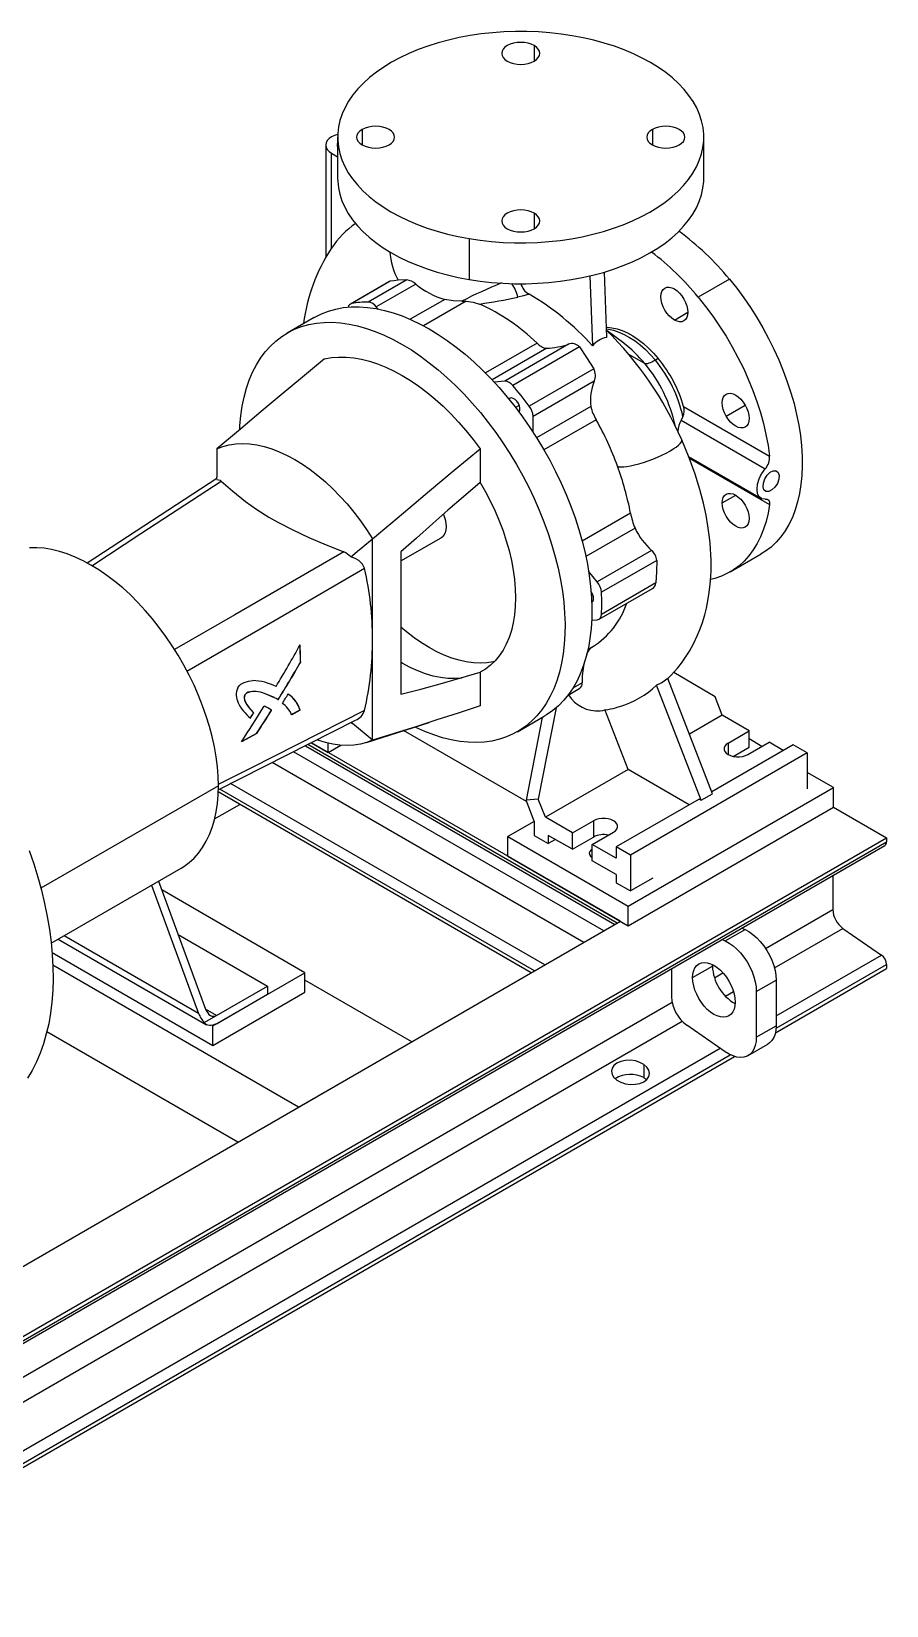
# Paper-space layout 'Isometric View' of a CAD drawing. Header units: millimetres. Extents: x -694 to 278, y -543 to 299.
# Drawn here: x -149 to 278, y -488 to 299 of the extents above; entities that cross this region are included whole.
import ezdxf

# ---------------------------------------------------------------- set-up
doc = ezdxf.new("R2010")
doc.units = ezdxf.units.MM

psp = doc.layouts.new('Isometric View')

# ---------------------------------------------------------------- linework, layer by layer
at = {"color": 7, "linetype": 'Continuous', "lineweight": 25}
for p, q in [((102.31, 291.72), (102.31, 283.97)), ((4.09, 245.99), (4.09, 225.58)), ((16.37, 249.87), (16.37, 242.11)), ((161.37, 249.87), (161.37, 242.11)), ((187.09, 225.58), (187.09, 245.99)), ((-1.88, 242.05), (-1.88, 185.85)), ((1.05, 237.97), (4.09, 236.21)), ((1.05, 190.52), (1.05, 237.97)), ((102.31, 208.01), (102.31, 200.26)), ((1.28, 190.84), (0.93, 190.31)), ((69.83, 195.3), (69.83, 174.89)), ((29.72, 173.74), (10.47, 162.63)), ((30.36, 173.97), (11.13, 162.87)), ((38.6, 174.69), (19.4, 163.61)), ((30.36, 173.97), (29.74, 173.7)), ((38.6, 174.69), (34.35, 174.48)), ((130.1, 176.66), (131.42, 141.81)), ((137.26, 178.55), (138.5, 145.89)), ((199.86, 175.07), (184.31, 166.09)), ((43.15, 172.54), (23.42, 161.15)), ((24.19, 160.19), (23.42, 161.15)), ((57.6, 164.94), (40.38, 155)), ((68.28, 164.08), (46.97, 151.77)), ((172.39, 154.62), (179.11, 158.5)), ((-7.65, 155.87), (-21.09, 148.11)), ((103.74, 143.11), (77.91, 128.2)), ((119.45, 142.5), (87.58, 124.11)), ((147.09, 143), (138.8, 149.18)), ((108.56, 140.49), (81.27, 124.73)), ((124.94, 141.17), (91.6, 121.92)), ((157.59, 132.89), (149.65, 137.37)), ((164.31, 135.36), (162.89, 134.54)), ((132.13, 130.27), (99.87, 111.64)), ((87.58, 124.11), (82.3, 123.63)), ((132.28, 124.06), (101.77, 106.45)), ((94.87, 111.99), (93.02, 110.92)), ((130.62, 111.43), (103.53, 95.8)), ((177.01, 111.47), (219.96, 86.68)), ((198.26, 106.61), (207.76, 112.09)), ((101.77, 98.55), (101.77, 106.45)), ((133.33, 104.8), (107.2, 89.72)), ((176.65, 106.39), (175.7, 104.63)), ((175.7, 104.63), (217.79, 80.33)), ((-56.22, 90.26), (-56.22, 76.16)), ((75.3, 90.31), (75.3, 73.5)), ((179.49, 86.38), (215.57, 65.55)), ((179.78, 85.65), (219.96, 62.45)), ((224.29, 78.44), (222.8, 79.3)), ((-56.25, 75.44), (-121.05, 33.18)), ((-56.22, 75.04), (-56.22, 76.16)), ((196.29, 63.23), (203.01, 67.11)), ((150.49, 58.1), (126.29, 44.13)), ((152.72, 50.6), (128.14, 36.41)), ((21.56, -4.96), (21.56, 45.36)), ((35.7, 34.25), (55.84, 45.88)), ((161.01, 39.44), (133.85, 23.76)), ((10.72, 36.39), (11.52, 37.06)), ((35.7, 38.73), (35.7, -32.32)), ((163.57, 34.53), (135.97, 18.59)), ((200.24, 28.78), (215.8, 37.76)), ((133.85, 23.76), (129.5, 29.19)), ((134.73, 5.11), (161.47, 20.55)), ((163.15, 23.26), (135.97, 7.57)), ((131.05, 4.59), (133.85, 4.84)), ((21.56, -55.28), (21.56, -4.96)), ((129.23, -9.9), (131.52, -8.58)), ((-14.35, -16.33), (-14.42, -16.29)), ((75.3, -21.37), (75.3, -38.18)), ((192.74, -33.7), (172.08, -21.43)), ((119.22, -32.76), (125.13, -29.35)), ((126.25, -26.68), (121.57, -29.38)), ((185.77, -85.33), (163.44, -27.76)), ((191.43, -82.06), (169.09, -24.49)), ((-42.25, -32.73), (-42.33, -32.69)), ((-27.42, -34.07), (-27.49, -34.03)), ((113.24, -39.13), (104.35, -84.73)), ((196.28, -42.81), (192.74, -33.7)), ((-55.56, -80.14), (13.07, -45.35)), ((-37.86, -41.67), (-37.93, -41.63)), ((-28.94, -40.41), (-29.01, -40.37)), ((-14.73, -40.27), (-18.93, -42.53)), ((-14.66, -40.31), (-18.86, -42.57)), ((-14.66, -40.31), (-14.73, -40.27)), ((10.89, -46.46), (11.52, -46.98)), ((18.49, -56.46), (49.92, -46.42)), ((93.9, -51.08), (107.34, -43.32)), ((106.29, -43.93), (98.23, -85.27)), ((149.25, -69.96), (137.64, -40.04)), ((196.28, -42.81), (179.88, -52.28)), ((209.79, -50.62), (196.28, -42.81)), ((-36.35, -51.98), (-43.9, -56.05)), ((-36.42, -51.94), (-43.82, -55.93)), ((-36.35, -51.98), (-36.42, -51.94)), ((98.5, -85.97), (37.08, -50.52)), ((199.18, -56.74), (209.79, -50.62)), ((209.79, -58.78), (209.79, -50.62)), ((216.16, -58.37), (209.79, -54.7)), ((137.13, -150.53), (-17.89, -61.04)), ((-11.97, -58.04), (142.69, -147.32)), ((143.79, -146.69), (-10.8, -57.45)), ((145.45, -145.73), (-9.03, -56.56)), ((-9.03, -56.56), (-0.57, -61.44)), ((-0.57, -61.44), (-0.57, -56.79)), ((-0.57, -61.44), (5.75, -57.79)), ((238.78, -61.64), (150.39, -112.66)), ((231.71, -57.55), (191.03, -81.04)), ((199.18, -56.74), (199.18, -62.45)), ((201.78, -63.4), (209.79, -58.78)), ((209.08, -62.45), (219.69, -56.33)), ((226.76, -60.41), (219.69, -56.33)), ((238.78, -61.64), (231.71, -57.55)), ((238.78, -61.64), (238.78, -79.6)), ((127.08, -156.34), (-28.59, -66.47)), ((149.25, -69.96), (107.89, -93.84)), ((179.74, -87.56), (149.25, -69.96)), ((-55.52, -78.03), (-144.2, -129.23)), ((107.58, -167.59), (-49.36, -77)), ((251.86, -78.98), (238.78, -71.43)), ((100.89, -171.45), (-55.57, -81.13)), ((102.55, -170.5), (-54.71, -79.71)), ((104.35, -84.73), (98.23, -85.27)), ((102.31, -95.8), (98.23, -85.27)), ((107.89, -93.84), (104.35, -84.73)), ((184.69, -84.7), (143.32, -108.58)), ((149.33, -138.18), (251.86, -78.98)), ((184.69, -84.7), (185.77, -85.33)), ((185.77, -85.33), (191.43, -82.06)), ((251.86, -88.78), (251.86, -78.98)), ((-57.39, -94.66), (-44.76, -87.37)), ((121.4, -101.64), (107.89, -93.84)), ((149.33, -147.98), (251.86, -88.78)), ((251.86, -88.78), (278.38, -104.09)), ((102.31, -95.93), (89.23, -103.48)), ((102.31, -95.8), (102.31, -102.87)), ((121.4, -101.64), (132.01, -95.52)), ((121.4, -109.81), (121.4, -101.64)), ((131.3, -107.36), (141.91, -101.23)), ((132.01, -95.52), (132.01, -103.68)), ((-185.83, -372.09), (278.38, -104.09)), ((-185.83, -374.12), (278.38, -106.12)), ((-185.83, -375.47), (277.55, -107.95)), ((89.23, -113.28), (89.23, -103.48)), ((89.23, -103.48), (149.33, -138.18)), ((102.31, -102.87), (109.38, -106.95)), ((109.38, -102.87), (109.38, -106.95)), ((121.4, -109.81), (109.38, -102.87)), ((112.92, -104.91), (109.38, -106.95)), ((121.4, -109.81), (132.01, -103.68)), ((131.3, -115.52), (131.3, -107.36)), ((143.32, -114.3), (131.3, -107.36)), ((143.32, -108.58), (143.32, -114.3)), ((150.39, -112.66), (143.32, -108.58)), ((278.38, -104.09), (278.38, -106.12)), ((89.23, -113.28), (149.33, -147.98)), ((143.32, -122.46), (131.3, -115.52)), ((150.39, -112.66), (150.39, -130.63)), ((-139.05, -156.69), (-74.16, -119.23)), ((-85.44, -125.75), (-61.88, -189.73)), ((143.32, -122.46), (143.32, -126.54)), ((161.59, -124.16), (150.39, -130.63)), ((251.51, -122.98), (251.51, -139.91)), ((-88.98, -127.79), (-65.42, -191.77)), ((-12.24, -171.45), (-83.83, -130.13)), ((143.32, -126.54), (150.39, -130.63)), ((149.33, -147.98), (149.33, -138.18)), ((217.92, -159.3), (251.51, -139.91)), ((-174.52, -330.46), (145.45, -145.73)), ((206.13, -149.18), (207.68, -149.9)), ((222.39, -169.1), (256.61, -149.35)), ((256.61, -149.35), (275.84, -162.67)), ((-135.55, -154.67), (-61.44, -197.45)), ((-65.42, -191.77), (-132.62, -152.98)), ((-75.62, -152.41), (-30.98, -178.18)), ((196.23, -154.9), (197.78, -155.61)), ((197.78, -155.61), (207.68, -149.9)), ((-138.6, -161.37), (-58.2, -207.79)), ((223.23, -193.04), (275.84, -162.67)), ((-15.42, -238.6), (-138.22, -167.72)), ((-58.2, -197.99), (-12.24, -171.45)), ((-12.24, -181.25), (-12.24, -171.45)), ((170.9, -169.52), (170.9, -183.49)), ((181.51, -173.9), (191.41, -168.19)), ((191.41, -168.19), (191.43, -167.41)), ((192.43, -174.02), (196.66, -171.58)), ((222.86, -201.47), (278.38, -169.41)), ((223.18, -199.26), (278.38, -167.39)), ((278.38, -167.39), (278.38, -169.41)), ((-56.44, -192.88), (-30.98, -178.18)), ((-30.98, -178.18), (-30.98, -182.26)), ((41.15, -205.95), (-12.24, -175.13)), ((213.33, -180.84), (223.23, -175.12)), ((213.33, -180.84), (213.33, -203.7)), ((223.23, -175.12), (223.23, -197.99)), ((-277.76, -445.47), (171.21, -186.27)), ((-58.2, -207.79), (-12.24, -181.25)), ((-56.44, -196.96), (-30.98, -182.26)), ((197.91, -183.23), (201.9, -180.93)), ((-273.29, -455.27), (176.29, -195.72)), ((-62.56, -196.41), (-56.44, -192.88)), ((-56.44, -192.88), (-61.88, -189.73)), ((-45.83, -256.16), (-141.24, -201.09)), ((-58.52, -197.8), (-58.2, -197.99)), ((-58.2, -207.79), (-58.2, -197.99)), ((197.78, -210.98), (178.54, -197.65)), ((213.33, -203.7), (223.23, -197.99)), ((-272.45, -479.21), (195.23, -209.21)), ((-15.42, -238.6), (41.15, -205.95)), ((209.19, -212.86), (219.09, -207.14)), ((-272.81, -487.64), (202.38, -213.29)), ((-272.49, -485.43), (200.31, -212.46)), ((157.11, -217.38), (157.12, -223.91))]:
    psp.add_line(p, q, dxfattribs=at)
at = {"color": 7, "linetype": 'Continuous', "lineweight": 25, "flags": 128}
for points in [[(121.35, 296.68), (115.79, 297.51), (110.15, 298.14), (104.45, 298.56), (98.71, 298.78), (92.96, 298.79), (87.22, 298.59), (81.52, 298.18), (75.87, 297.57), (70.3, 296.75), (64.83, 295.74), (59.48, 294.52), (54.27, 293.12), (49.22, 291.53), (44.36, 289.76), (39.7, 287.81), (35.26, 285.7), (31.06, 283.44), (27.12, 281.03), (23.44, 278.48), (20.05, 275.8), (16.96, 273), (14.18, 270.1), (11.71, 267.1), (9.58, 264.01), (7.79, 260.86), (6.35, 257.65), (5.26, 254.39), (4.52, 251.1), (4.15, 247.79), (4.13, 244.47), (4.48, 241.16), (5.18, 237.87), (6.24, 234.6), (7.66, 231.39), (9.42, 228.23), (11.52, 225.14), (13.96, 222.13), (16.71, 219.22), (19.78, 216.42), (23.14, 213.73), (26.8, 211.16), (30.72, 208.74), (34.9, 206.46), (39.32, 204.34), (43.96, 202.38), (48.81, 200.6), (53.84, 198.99), (59.03, 197.57), (64.37, 196.34), (69.83, 195.3)], [(69.83, 195.3), (75.4, 194.47), (81.04, 193.84), (86.74, 193.42), (92.48, 193.2), (98.22, 193.19), (103.96, 193.39), (109.67, 193.8), (115.32, 194.41), (120.89, 195.23), (126.36, 196.24), (131.71, 197.46), (136.92, 198.86), (141.96, 200.45), (146.82, 202.22), (151.48, 204.17), (155.92, 206.28), (160.12, 208.54), (164.07, 210.95), (167.74, 213.5), (171.13, 216.18), (174.23, 218.98), (177.01, 221.88), (179.47, 224.88), (181.6, 227.97), (183.39, 231.12), (184.84, 234.33), (185.93, 237.59), (186.66, 240.88), (187.04, 244.19), (187.05, 247.51), (186.71, 250.82), (186, 254.11), (184.94, 257.38), (183.53, 260.59), (181.77, 263.75), (179.66, 266.84), (177.23, 269.85), (174.47, 272.76), (171.41, 275.56), (168.04, 278.25), (164.39, 280.82), (160.46, 283.24), (156.28, 285.52), (151.87, 287.64), (147.22, 289.6), (142.38, 291.38), (137.35, 292.99), (132.15, 294.41), (126.82, 295.64), (121.35, 296.68)], [(102.31, 291.72), (100.87, 292.4), (99.23, 292.91), (97.45, 293.22), (95.59, 293.33), (93.74, 293.22), (91.96, 292.91), (90.31, 292.4), (88.87, 291.72), (87.69, 290.89), (86.82, 289.94), (86.27, 288.91), (86.09, 287.84), (86.27, 286.77), (86.82, 285.74), (87.69, 284.8), (88.87, 283.97)], [(88.87, 283.97), (90.31, 283.28), (91.96, 282.78), (93.74, 282.46), (95.59, 282.36), (97.45, 282.46), (99.23, 282.78), (100.87, 283.28), (102.31, 283.97), (103.49, 284.8), (104.37, 285.74), (104.91, 286.77), (105.09, 287.84), (104.91, 288.91), (104.37, 289.94), (103.49, 290.89), (102.31, 291.72)], [(4.12, 247.34), (2.57, 246.85), (1.05, 246.13), (-0.19, 245.26), (-1.12, 244.26), (-1.68, 243.17), (-1.88, 242.05), (-1.68, 240.92), (-1.12, 239.84), (-0.19, 238.84), (1.05, 237.97)], [(16.37, 249.87), (15.19, 249.04), (14.32, 248.09), (13.77, 247.06), (13.59, 245.99), (13.77, 244.92), (14.32, 243.89), (15.19, 242.94), (16.37, 242.11), (17.81, 241.43), (19.46, 240.92), (21.24, 240.61), (23.09, 240.51), (24.95, 240.61), (26.73, 240.92), (28.37, 241.43), (29.81, 242.11)], [(29.81, 242.11), (30.99, 242.94), (31.87, 243.89), (32.41, 244.92), (32.59, 245.99), (32.41, 247.06), (31.87, 248.09), (30.99, 249.04), (29.81, 249.87), (28.37, 250.55), (26.73, 251.06), (24.95, 251.37), (23.09, 251.47), (21.24, 251.37), (19.46, 251.06), (17.81, 250.55), (16.37, 249.87)], [(161.37, 249.87), (160.19, 249.04), (159.32, 248.09), (158.77, 247.06), (158.59, 245.99), (158.77, 244.92), (159.32, 243.89), (160.19, 242.94), (161.37, 242.11), (162.81, 241.43), (164.46, 240.92), (166.24, 240.61), (168.09, 240.51), (169.95, 240.61), (171.73, 240.92), (173.37, 241.43), (174.81, 242.11)], [(174.81, 242.11), (175.99, 242.94), (176.87, 243.89), (177.41, 244.92), (177.59, 245.99), (177.41, 247.06), (176.87, 248.09), (175.99, 249.04), (174.81, 249.87), (173.37, 250.55), (171.73, 251.06), (169.95, 251.37), (168.09, 251.47), (166.24, 251.37), (164.46, 251.06), (162.81, 250.55), (161.37, 249.87)], [(4.09, 225.58), (4.13, 224.06), (4.48, 220.75), (5.18, 217.45), (6.24, 214.19), (7.66, 210.97), (9.42, 207.82), (11.52, 204.73), (13.96, 201.72), (16.71, 198.81), (19.78, 196), (23.14, 193.31), (26.8, 190.75), (30.72, 188.33), (34.9, 186.05), (39.32, 183.93), (43.96, 181.97), (48.81, 180.18), (53.84, 178.58), (59.03, 177.15), (64.37, 175.93), (69.83, 174.89)], [(69.83, 174.89), (75.4, 174.06), (81.04, 173.43), (86.74, 173), (92.48, 172.79), (98.22, 172.78), (103.96, 172.98), (109.67, 173.38), (115.32, 174), (120.89, 174.81), (126.36, 175.83), (131.71, 177.04), (136.92, 178.45), (141.96, 180.04), (146.82, 181.81), (151.48, 183.75), (155.92, 185.86), (160.12, 188.13), (164.07, 190.54), (167.74, 193.09), (171.13, 195.77), (174.23, 198.57), (177.01, 201.47), (179.47, 204.47), (181.6, 207.55), (183.39, 210.7), (184.84, 213.92), (185.93, 217.17), (186.66, 220.47), (187.04, 223.78), (187.09, 225.58)], [(102.31, 208.01), (100.87, 208.7), (99.23, 209.2), (97.45, 209.52), (95.59, 209.62), (93.74, 209.52), (91.96, 209.2), (90.31, 208.7), (88.87, 208.01), (87.69, 207.18), (86.82, 206.24), (86.27, 205.21), (86.09, 204.14), (86.27, 203.07), (86.82, 202.04), (87.69, 201.09), (88.87, 200.26)], [(88.87, 200.26), (90.31, 199.58), (91.96, 199.07), (93.74, 198.76), (95.59, 198.65), (97.45, 198.76), (99.23, 199.07), (100.87, 199.58), (102.31, 200.26), (103.49, 201.09), (104.37, 202.04), (104.91, 203.07), (105.09, 204.14), (104.91, 205.21), (104.37, 206.24), (103.49, 207.18), (102.31, 208.01)], [(34.35, 174.48), (32.1, 174.24), (30.36, 173.97)], [(199.86, 175.07), (203.51, 170.49), (207.02, 165.75), (210.39, 160.85), (213.59, 155.81), (216.62, 150.65), (219.47, 145.4), (222.12, 140.06), (224.57, 134.67), (226.81, 129.24), (228.82, 123.78), (230.61, 118.32), (232.16, 112.88), (233.48, 107.48), (234.54, 102.14), (235.36, 96.88), (235.93, 91.71), (236.24, 86.66), (236.3, 81.75), (236.1, 76.98), (235.65, 72.39), (234.94, 67.98), (233.98, 63.78), (232.78, 59.79), (231.33, 56.04), (229.65, 52.53), (227.74, 49.28), (225.6, 46.3), (223.24, 43.61), (220.68, 41.2), (217.92, 39.1), (215.8, 37.76)], [(99.78, 167.54), (96.96, 166.7), (94.08, 165.98)], [(172.39, 154.62), (171.08, 155.52), (169.82, 156.69), (168.66, 158.08), (167.64, 159.63), (166.81, 161.29), (166.19, 162.99), (165.81, 164.67), (165.68, 166.25), (165.81, 167.69), (166.19, 168.93), (166.81, 169.91), (167.64, 170.6), (168.66, 170.98), (169.82, 171.03), (171.08, 170.74), (172.39, 170.13)], [(172.39, 170.13), (173.71, 169.23), (174.97, 168.06), (176.13, 166.67), (177.14, 165.12), (177.98, 163.46), (178.6, 161.76), (178.98, 160.09), (179.11, 158.5), (178.98, 157.06), (178.6, 155.82), (177.98, 154.84), (177.14, 154.15), (176.13, 153.77), (174.97, 153.72), (173.71, 154.01), (172.39, 154.62)], [(184.31, 166.09), (188.01, 161.44), (191.58, 156.62), (194.99, 151.63), (198.23, 146.51), (201.29, 141.27), (204.17, 135.92), (206.84, 130.5), (209.31, 125.01), (211.55, 119.49), (213.56, 113.94), (215.34, 108.4), (216.87, 102.89), (218.16, 97.41), (219.19, 92), (219.96, 86.68)], [(-7.65, 155.87), (-7.26, 156.09), (-3.95, 157.74), (-0.48, 159.08), (3.15, 160.1), (6.92, 160.81), (10.83, 161.18), (14.85, 161.23), (18.99, 160.96), (23.21, 160.37), (27.53, 159.45), (31.91, 158.22), (36.34, 156.66), (40.82, 154.8), (45.32, 152.64), (49.84, 150.17)], [(66.16, 164.09), (61.76, 164.18), (57.6, 164.94)], [(66.16, 164.09), (67.22, 164.11), (68.28, 164.08)], [(68.28, 164.08), (71.9, 163.61), (75.05, 162.6)], [(-44.81, 100.02), (-44.71, 101.87), (-44.27, 106.81), (-43.59, 111.57), (-42.65, 116.14), (-41.47, 120.5), (-40.05, 124.63), (-38.39, 128.53), (-36.5, 132.19), (-34.39, 135.58), (-32.06, 138.71), (-29.51, 141.55), (-26.76, 144.11), (-23.82, 146.38), (-20.69, 148.34), (-17.39, 149.99), (-13.91, 151.33), (-10.29, 152.35), (-6.51, 153.05), (-2.61, 153.43), (1.42, 153.48), (5.55, 153.21), (9.78, 152.61), (14.09, 151.7), (18.47, 150.46), (22.91, 148.91), (27.38, 147.05), (31.89, 144.88), (36.41, 142.42)], [(49.84, 150.17), (54.36, 147.42), (58.87, 144.38), (63.34, 141.08), (67.78, 137.51), (72.16, 133.68), (76.47, 129.62), (80.7, 125.34), (84.83, 120.84), (88.86, 116.13), (92.76, 111.25), (96.54, 106.19), (100.16, 100.98), (103.64, 95.64), (106.94, 90.17), (110.07, 84.59), (113.01, 78.93), (115.76, 73.2), (118.31, 67.42), (120.64, 61.6), (122.75, 55.76), (124.64, 49.93), (126.3, 44.11), (127.72, 38.34), (128.9, 32.62), (129.84, 26.97), (130.52, 21.41), (130.96, 15.96), (131.15, 10.64), (131.09, 5.45), (130.78, 0.43), (130.21, -4.43), (129.4, -9.09), (128.34, -13.56), (127.04, -17.81), (125.5, -21.83), (123.73, -25.61), (121.72, -29.13), (119.5, -32.39), (117.06, -35.38), (114.41, -38.08), (111.57, -40.49), (108.53, -42.61), (107.34, -43.32)], [(138.3, 151.04), (138.71, 151.03), (141.17, 150.78), (143.71, 150.22), (146.31, 149.34), (148.95, 148.16), (151.6, 146.67), (154.25, 144.91), (156.87, 142.87), (159.43, 140.59), (161.92, 138.08), (164.31, 135.36)], [(138.33, 150.15), (139.45, 150.01), (142.02, 149.48), (144.65, 148.62), (147.32, 147.45), (150.01, 145.97), (152.7, 144.19), (155.35, 142.15), (157.95, 139.84), (160.47, 137.3), (162.89, 134.54)], [(36.41, 142.42), (40.93, 139.66), (45.43, 136.63), (49.91, 133.32), (54.34, 129.75), (58.73, 125.93), (63.04, 121.87), (67.27, 117.58), (71.4, 113.08), (75.42, 108.38), (79.33, 103.49), (83.1, 98.44), (86.73, 93.23), (90.2, 87.88), (93.51, 82.41), (96.64, 76.84), (99.58, 71.18), (102.33, 65.44), (104.87, 59.66), (107.2, 53.84), (109.32, 48.01), (111.21, 42.17), (112.86, 36.36), (114.28, 30.58), (115.46, 24.86), (116.4, 19.21), (117.09, 13.66), (117.53, 8.21), (117.72, 2.88), (117.65, -2.3), (117.34, -7.33), (116.78, -12.18), (115.96, -16.85), (114.91, -21.31), (113.6, -25.56), (112.06, -29.58), (110.29, -33.36), (108.29, -36.89), (106.06, -40.15), (103.63, -43.13), (100.98, -45.84), (98.13, -48.25), (95.09, -50.36), (91.88, -52.17), (88.48, -53.67), (84.93, -54.85), (81.23, -55.71), (77.39, -56.25), (73.43, -56.46), (69.34, -56.35), (65.16, -55.92), (60.89, -55.16), (56.54, -54.09), (52.13, -52.69), (47.68, -50.99), (43.18, -48.97), (42.68, -48.73)], [(-2.48, 135.21), (-13.53, 126.07), (-24.09, 117.29), (-34.18, 108.86), (-45.5, 99.34), (-56.22, 90.26)], [(-2.48, 135.21), (0.98, 135.83), (4.58, 136.13), (8.29, 136.09), (12.11, 135.74), (16.02, 135.05), (20.01, 134.05), (24.05, 132.73), (28.15, 131.09), (32.27, 129.15), (36.41, 126.9), (40.55, 124.37), (44.67, 121.55), (48.76, 118.46), (52.81, 115.11), (56.79, 111.52), (60.7, 107.68), (64.52, 103.63), (68.24, 99.38), (71.83, 94.93), (75.3, 90.31)], [(124.94, 141.17), (128.45, 135.98), (132.13, 130.27)], [(162.89, 134.54), (161.96, 134.03), (161.09, 133.59), (160.29, 133.25), (159.57, 132.99), (158.93, 132.82), (158.38, 132.75), (157.94, 132.77), (157.59, 132.89)], [(198.26, 106.61), (197.42, 108.26), (196.8, 109.96), (196.42, 111.64), (196.29, 113.23), (196.42, 114.67), (196.8, 115.9), (197.42, 116.88), (198.26, 117.58), (199.28, 117.95), (200.44, 118), (201.7, 117.71), (203.01, 117.11), (204.32, 116.2), (205.58, 115.03), (206.74, 113.64), (207.76, 112.09)], [(93.69, 114.03), (92.82, 114.9), (91.89, 115.46), (91, 115.68), (90.24, 115.51), (89.73, 115.08)], [(94.78, 108.59), (94.87, 108.71), (95.18, 109.54), (95.21, 110.6), (94.95, 111.77), (94.42, 112.96), (93.69, 114.03)], [(207.76, 112.09), (208.59, 110.43), (209.22, 108.74), (209.6, 107.06), (209.73, 105.47), (209.6, 104.03), (209.22, 102.8), (208.59, 101.82), (207.76, 101.12), (206.74, 100.75), (205.58, 100.7), (204.32, 100.98), (203.01, 101.59), (201.7, 102.5), (200.44, 103.67), (199.28, 105.05), (198.26, 106.61)], [(143.94, 81.61), (144.68, 81.35), (145.73, 81.23), (147.07, 81.26), (148.67, 81.44), (150.49, 81.76), (152.51, 82.21), (154.67, 82.79), (156.94, 83.49), (159.27, 84.29), (161.6, 85.17), (163.9, 86.12), (166.12, 87.12), (168.2, 88.14), (170.11, 89.17), (171.81, 90.19), (173.27, 91.16), (174.44, 92.09), (175.32, 92.93), (175.88, 93.69), (176.11, 94.33), (176.02, 94.76)], [(169.02, -24.55), (169.2, -24.38), (170.71, -22.89), (172.3, -21.19), (174.04, -19.17), (175.88, -16.84), (177.98, -13.87), (179.87, -10.87), (181.9, -7.19), (183.82, -3.16), (185.22, 0.28), (186.39, 3.58), (187.52, 7.29), (188.36, 10.59), (189.14, 14.3), (189.81, 18.44), (190.31, 22.72), (190.59, 26.46), (190.72, 29.53), (190.77, 32.04), (190.75, 34.61), (190.66, 37.4), (190.51, 40.16), (190.25, 43.3), (189.83, 47.16), (189.17, 51.76), (188.21, 57.11), (186.86, 63.2), (185.05, 70.03), (182.69, 77.59), (179.71, 85.85), (176.04, 94.77)], [(-56.22, 90.26), (-53.25, 91.41), (-50.13, 92.23), (-46.86, 92.73), (-43.45, 92.9), (-39.94, 92.73), (-36.33, 92.24), (-32.63, 91.41), (-28.86, 90.27), (-25.05, 88.8), (-21.2, 87.02), (-17.33, 84.94), (-13.47, 82.56), (-9.62, 79.89), (-5.8, 76.95), (-2.04, 73.75), (1.66, 70.31), (5.27, 66.63), (8.79, 62.74), (12.19, 58.64), (15.46, 54.37), (18.59, 49.94), (21.56, 45.36)], [(21.56, 45.36), (30.62, 53.04), (40.1, 61.02), (50.03, 69.34), (62.33, 79.57), (75.3, 90.31)], [(217.79, 65.19), (216.08, 65.32), (216.06, 65.33), (215.87, 65.4), (214.78, 66.22), (213.96, 67.84), (213.68, 70.03), (213.96, 72.61), (214.78, 75.36), (215.37, 76.71), (215.87, 77.64), (216.01, 77.89), (216.06, 77.97), (216.08, 78.01), (217.79, 80.33)], [(217.16, 69.81), (216.71, 71.27), (216.84, 73.19), (217.54, 75.25), (218.71, 77.16), (220.2, 78.59), (221.79, 79.34), (223.23, 79.28), (224.29, 78.44)], [(-118.8, 31.85), (-94.22, 47.9), (-54.06, 74.13)], [(-56.22, 75.03), (-54.6, 74.55), (-54.06, 74.13)], [(-54.06, 74.13), (-48.34, 69.05), (-41.88, 63.9), (-36.33, 59.96), (-30.22, 56.11), (-25.79, 53.59), (-18.28, 49.73), (-10.22, 46), (-1.65, 42.34), (7.22, 38.76)], [(75.3, 73.5), (67.02, 66.37), (59.17, 59.56), (51.72, 53.03), (43.45, 45.69), (35.7, 38.73)], [(75.3, 73.5), (77.99, 68.8), (80.49, 64), (82.79, 59.14), (84.87, 54.22), (86.74, 49.28), (88.37, 44.34), (89.76, 39.41), (90.91, 34.53), (91.81, 29.71), (92.46, 24.98), (92.85, 20.35), (92.98, 15.86), (92.85, 11.51), (92.46, 7.34), (91.81, 3.35), (90.91, -0.43), (89.76, -3.99), (88.37, -7.3), (86.74, -10.36), (84.87, -13.15), (82.79, -15.66), (80.49, -17.87), (77.99, -19.78), (75.3, -21.37)], [(224.29, 78.44), (224.79, 76.95), (224.64, 75.04), (223.87, 73.02), (222.61, 71.17), (221.07, 69.76), (219.5, 69.01), (218.13, 69.02), (217.16, 69.81)], [(196.29, 63.23), (196.42, 64.67), (196.8, 65.9), (197.42, 66.89), (198.26, 67.58), (199.28, 67.96), (200.44, 68), (201.7, 67.72), (203.01, 67.11), (204.32, 66.2), (205.58, 65.04), (206.74, 63.65), (207.76, 62.1), (208.59, 60.44), (209.22, 58.74), (209.6, 57.06), (209.73, 55.48)], [(209.73, 55.48), (209.6, 54.04), (209.22, 52.8), (208.59, 51.82), (207.76, 51.13), (206.74, 50.75), (205.58, 50.7), (204.32, 50.99), (203.01, 51.6), (201.7, 52.5), (200.44, 53.67), (199.28, 55.06), (198.26, 56.61), (197.42, 58.27), (196.8, 59.97), (196.42, 61.64), (196.29, 63.23)], [(217.79, 65.19), (218.81, 65.11), (219.56, 64.59), (219.95, 63.67), (219.96, 62.45)], [(56.93, 57.57), (57.19, 56.93), (57.82, 55.02), (58.2, 53.15), (58.33, 51.37), (58.2, 49.75), (57.82, 48.32), (57.19, 47.13), (56.34, 46.22), (55.84, 45.88)], [(219.96, 62.45), (219.21, 58.12), (218.21, 53.98), (216.96, 50.07), (215.48, 46.38), (213.77, 42.95), (211.83, 39.77), (209.66, 36.85), (207.29, 34.22), (204.71, 31.88), (201.94, 29.83), (198.99, 28.09), (195.86, 26.66), (192.57, 25.55), (190.53, 25.04)], [(-55.52, -78.03), (-55.64, -73.34), (-56.02, -68.53), (-56.64, -63.61), (-57.52, -58.6), (-58.63, -53.52), (-59.99, -48.4), (-61.57, -43.24), (-63.39, -38.08), (-65.42, -32.93), (-67.67, -27.82), (-70.12, -22.76), (-72.77, -17.77), (-75.59, -12.87), (-78.59, -8.09), (-81.75, -3.43), (-85.06, 1.07), (-88.5, 5.41), (-92.06, 9.56), (-95.73, 13.51), (-99.49, 17.25), (-103.33, 20.75), (-107.23, 24.01), (-111.18, 27.01), (-115.16, 29.75), (-119.16, 32.2), (-123.15, 34.36), (-127.13, 36.22), (-131.08, 37.78), (-134.98, 39.03), (-138.82, 39.95), (-142.58, 40.56), (-146.25, 40.85), (-149.81, 40.81)], [(11.52, 37.06), (14, 39.12), (16.73, 41.37), (21.56, 45.36)], [(7.22, 38.76), (-47.3, 7.34), (-77.41, -10.01)], [(10.71, 36.39), (8.23, 38.28), (7.22, 38.76)], [(17.58, 30.57), (16.56, 32.68), (14.77, 34.4), (12.88, 35.53), (10.71, 36.39)], [(163.57, 34.53), (163.5, 28.9), (163.15, 23.26)], [(-71.22, -20.79), (-27.08, 4.74), (17.58, 30.57)], [(82.55, -15.91), (81.86, -16.07), (78.67, -16.58), (75.36, -16.76), (71.93, -16.62), (68.4, -16.15), (64.79, -15.36), (61.11, -14.25), (57.38, -12.82), (53.62, -11.09), (49.84, -9.05), (46.06, -6.73), (42.3, -4.12), (38.57, -1.24), (35.7, 1.19)], [(66.21, -24.21), (66.04, -24.24), (62.65, -24.5), (59.14, -24.42), (55.52, -24), (51.8, -23.23), (48.02, -22.12), (44.18, -20.68), (40.3, -18.9), (36.41, -16.81), (35.7, -16.39)], [(35.7, -32.32), (45.65, -29.75), (56.47, -26.81), (65.59, -24.22), (75.3, -21.37)], [(-45.82, -29.14), (-45.07, -28.2), (-44.26, -27.36), (-42.69, -26.41), (-40.48, -25.81), (-38.3, -25.55)], [(-27.49, -34.03), (-32.47, -31.9), (-34.53, -31.31), (-36.72, -30.94), (-38.52, -30.89), (-40.59, -31.35), (-41.47, -31.84), (-42.14, -32.46), (-42.33, -32.69)], [(-27.42, -34.07), (-32.4, -31.94), (-34.46, -31.35), (-36.64, -30.98), (-38.45, -30.93), (-40.52, -31.39), (-41.39, -31.88), (-42.07, -32.5), (-42.25, -32.73)], [(169.09, -24.49), (166.07, -26.69), (163.44, -27.76)], [(-42.33, -32.69), (-42.58, -33.39), (-42.66, -34.21), (-42.43, -35.44), (-41.55, -37.19), (-40.44, -38.72), (-37.93, -41.63)], [(-42.25, -32.73), (-42.5, -33.43), (-42.59, -34.25), (-42.35, -35.48), (-41.48, -37.24), (-40.36, -38.76), (-37.86, -41.67)], [(-25.66, -35.14), (-26.64, -34.54), (-27.42, -34.07)], [(75.3, -38.18), (64.25, -41.8), (53.69, -45.21), (43.6, -48.43), (32.28, -51.98), (21.56, -55.28)], [(17.58, -40.49), (-39.26, -69.27), (-55.54, -77.51)], [(21.56, -55.28), (18.4, -52.67), (15.53, -50.3), (11.52, -46.98)], [(21.56, -55.28), (18.59, -56.43), (15.46, -57.25), (12.19, -57.75), (8.79, -57.91), (5.27, -57.75), (1.66, -57.25), (-2.04, -56.43), (-5.8, -55.28), (-6.15, -55.16)], [(199.18, -56.74), (198.21, -57.45), (197.53, -58.26), (197.18, -59.14), (197.18, -60.05), (197.53, -60.93), (198.21, -61.75), (199.18, -62.45), (200.41, -63.02), (201.82, -63.41), (203.35, -63.61), (204.92, -63.61), (206.45, -63.41), (207.86, -63.02), (209.08, -62.45)], [(-74.16, -119.23), (-72.77, -118.38), (-70.12, -116.44), (-67.67, -114.21), (-65.42, -111.69), (-63.39, -108.89), (-61.57, -105.82), (-59.99, -102.5), (-58.63, -98.94), (-57.52, -95.15), (-56.64, -91.15), (-56.02, -86.95), (-55.64, -82.57), (-55.52, -78.03)], [(141.91, -101.23), (142.89, -100.53), (143.57, -99.71), (143.91, -98.83), (143.91, -97.92), (143.57, -97.04), (142.89, -96.23), (141.91, -95.52), (140.68, -94.95), (139.27, -94.56), (137.74, -94.36), (136.17, -94.36), (134.65, -94.56), (133.23, -94.95), (132.01, -95.52)], [(131.3, -109.77), (130.79, -110.1), (130.1, -110.83), (129.8, -111.64), (129.9, -112.47), (130.4, -113.25), (131.26, -113.91)], [(-150.05, -110.39), (-147.78, -117.05), (-145.73, -123.69), (-143.92, -130.31), (-142.35, -136.88), (-141.02, -143.4), (-139.94, -149.85), (-139.1, -156.2), (-138.52, -162.45), (-138.18, -168.58), (-138.1, -174.58), (-138.28, -180.43), (-138.7, -186.11), (-139.38, -191.62), (-140.31, -196.94), (-141.48, -202.06), (-142.9, -206.96), (-144.56, -211.63), (-146.46, -216.07), (-148.59, -220.26), (-150.95, -224.19)], [(197.78, -155.61), (199.74, -156.68), (201.7, -158.06), (203.61, -159.71), (205.43, -161.62), (207.13, -163.75), (208.68, -166.04), (210.04, -168.47), (211.19, -170.97), (212.11, -173.51), (212.78, -176.04), (213.19, -178.49), (213.33, -180.84)], [(207.68, -149.9), (209.64, -150.96), (211.6, -152.34), (213.51, -154), (215.33, -155.91), (217.03, -158.03), (218.57, -160.33), (219.94, -162.75), (221.09, -165.26), (222.01, -167.8), (222.68, -170.32), (223.09, -172.78), (223.23, -175.12)], [(181.51, -173.9), (181.64, -172.06), (182.03, -170.42), (182.66, -169.01), (183.53, -167.87), (184.62, -167.03), (185.88, -166.52), (187.3, -166.33), (188.84, -166.48), (190.46, -166.97), (192.12, -167.78), (193.77, -168.88), (195.39, -170.27), (196.93, -171.89), (198.35, -173.71), (199.62, -175.69), (200.7, -177.78), (201.57, -179.92), (202.2, -182.06), (202.59, -184.16), (202.72, -186.15)], [(202.72, -186.15), (202.59, -187.99), (202.2, -189.63), (201.57, -191.04), (200.7, -192.18), (199.62, -193.01), (198.35, -193.53), (196.93, -193.72), (195.39, -193.56), (193.78, -193.08), (192.12, -192.27), (190.46, -191.16), (188.84, -189.78), (187.3, -188.16), (185.88, -186.33), (184.62, -184.36), (183.53, -182.27), (182.67, -180.13), (182.03, -177.99), (181.64, -175.89), (181.51, -173.9)], [(-56.44, -196.96), (-57.36, -197.42), (-58.27, -197.74), (-59.14, -197.9), (-59.97, -197.91), (-60.74, -197.76), (-61.44, -197.45), (-62.05, -197), (-62.56, -196.41)], [(213.33, -203.7), (213.19, -205.89), (212.78, -207.88), (212.11, -209.62), (211.19, -211.1), (210.04, -212.27), (208.68, -213.12), (207.13, -213.63), (205.43, -213.8), (203.61, -213.6), (201.7, -213.06), (199.75, -212.18), (197.78, -210.98)], [(223.23, -197.99), (223.09, -200.17), (222.68, -202.16), (222.01, -203.91), (221.09, -205.38), (219.94, -206.56), (219.09, -207.14)], [(157.11, -217.38), (155.15, -216.31), (152.87, -215.58), (150.41, -215.23), (147.95, -215.29), (145.65, -215.76), (143.68, -216.6), (142.17, -217.77), (141.22, -219.17), (140.9, -220.72), (141.22, -222.3), (142.17, -223.8), (143.68, -225.14)], [(143.68, -225.14), (145.64, -226.21), (147.93, -226.94), (150.39, -227.29), (152.85, -227.23), (155.14, -226.76), (157.12, -225.91), (158.63, -224.75), (159.58, -223.34), (159.9, -221.8), (159.57, -220.22), (158.62, -218.71), (157.11, -217.38)], [(157.12, -223.91), (158.3, -224.74), (158.48, -224.91)]]:
    psp.add_lwpolyline(points, dxfattribs=at)
at = {"color": 7, "linetype": 'Continuous', "lineweight": 25}
for centre, radius, start, end in [((5.39, 242.05), 1.56, 146.39684, 213.60316), ((37.93, 166.49), 44.02, 124.24771, 146.90921), ((94.37, 88.91), 136.21, 39.23985, 53.89809), ((72.93, 142.4), 86.49, 146.3613, 173.07581), ((65.29, 191.35), 35.23, 184.19798, 208.60203), ((77.85, 79.03), 137.52, 39.27593, 52.82634), ((37.58, 166.64), 8.12, 46.6261, 82.76906), ((211.71, -127.67), 326.05, 112.68819, 116.51196), ((68.79, 203.73), 40.37, 230.58161, 253.90805), ((11.67, 575.03), 417.27, 278.73664, 281.39073), ((79.41, 163.75), 14.84, 8.63304, 37.79804), ((103.86, 175.03), 8.53, 194.88723, 241.46718), ((31.42, 51.17), 134.97, 42.1884, 59.56913), ((11.63, 160.62), 2.3, 102.4984, 168.41162), ((19.34, 117.66), 45.94, 89.92946, 100.28958), ((18.68, 157.92), 5.73, 34.25258, 82.8569), ((32.99, 69.82), 101.87, 46.00986, 65.61282), ((15.41, 24.78), 175.22, 23.54263, 45.4394), ((109.59, 148.1), 7.68, 220.43955, 262.27628), ((105.45, 187.63), 47.24, 273.76757, 287.23667), ((121.25, 137.96), 4.88, 40.9787, 111.60094), ((140.86, 133.64), 12.48, 100.90139, 139.09323), ((109.94, 93.91), 61.56, 39.27839, 52.88574), ((112.01, 92.23), 66.17, 12.35793, 39.74365), ((112.32, 92.38), 67.45, 16.4405, 39.58261), ((125.69, 127.01), 7.22, 335.89048, 26.85252), ((101.34, 86.06), 73.2, 12.48469, 39.77028), ((87.33, 118.85), 5.27, 35.74549, 87.24279), ((-47.77, 1.43), 184.23, 36.74341, 40.84573), ((157.52, 114.32), 27.05, 158.89855, 186.12714), ((92.67, 106.05), 9.11, 2.51088, 37.83902), ((150.84, 115.85), 20.7, 192.31724, 212.25316), ((169.73, 109.44), 7.56, 336.24012, 15.57784), ((-2.03, 28.89), 155.19, 19.85768, 29.28312), ((188.38, 97.95), 14.33, 152.25574, 176.0676), ((211.6, 85.99), 8.39, 317.56943, 4.7171), ((-6.26, 27.05), 159.8, 11.20616, 19.96568), ((180.43, 62.91), 30.32, 189.13495, 203.96941), ((186.4, 66.94), 37.43, 205.89401, 227.28833), ((156.41, 33.92), 7.18, 4.83283, 50.22343), ((126.61, 17.78), 9.4, 4.92662, 39.52502), ((125.62, 15.07), 6.39, 3.41007, 36.46946), ((28.66, 13.08), 107.44, 357.06108, 2.93892), ((159.88, 23.44), 3.28, 298.94194, 356.9754), ((129.96, 15.16), 2.06, 303.0752, 8.2911), ((110.41, 25.61), 40.18, 301.69063, 341.87774), ((133.44, 7.35), 2.54, 279.41552, 5.1351), ((-363.75, -24.57), 349.43, 1.3581, 2.77317), ((-363.78, -24.61), 349.52, 1.35771, 2.77239), ((136.11, -15.28), 8.13, 125.53963, 159.66347), ((162.51, -25.55), 36.28, 166.70929, 181.77106), ((-37.95, -32.67), 8.63, 155.87928, 207.08609), ((-38.53, -50.92), 25.37, 62.1838, 89.48415), ((123.57, -27.09), 2.71, 304.52856, 8.76042), ((132.62, 4.04), 44.28, 286.43903, 314.10224), ((-26.16, -27.12), 21.66, 205.96154, 232.15551), ((-39.26, -55.9), 18.77, 62.89658, 69.45956), ((-33.35, -44.75), 6.16, 45.28729, 65.34342), ((-33.27, -44.79), 6.16, 45.28741, 65.34337), ((-30.71, -47.58), 12.87, 22.92663, 56.12016), ((-28.02, -43.92), 13.78, 15.37183, 58.03805), ((-27.95, -43.96), 13.78, 15.37251, 58.03793), ((133.68, -24.09), 16.54, 210.97952, 275.42865), ((128.39, 15.3), 56.29, 276.99804, 287.74948), ((10.02, -37.97), 7.97, 292.49306, 341.58256), ((136.98, -113.35), 10.87, 77.62495, 117.19487), ((276.45, -106.35), 1.94, 304.46465, 6.85181), ((263.94, -139.29), 12.45, 182.82355, 233.88082), ((272.17, -167.69), 6.22, 2.82355, 53.88082), ((214.07, -167.3), 22.68, 182.22808, 239.91269), ((189.55, -182.57), 18.67, 182.82355, 233.88082), ((150.45, -236.39), 14.15, 61.89827, 122.49152)]:
    psp.add_arc(centre, radius, start, end, dxfattribs=at)
for centre, major_axis, ratio, start_param, end_param in [((-456.71, -4.96), (478.27, 0), 0.577029, 0, 0.129099), ((-266.06, 124.67), (246.25, 426.28), 0.576836, 4.686218, 4.734991), ((-456.71, -4.96), (478.27, 0), 0.577029, 6.154087, 6.283185), ((-258.73, 128.92), (246.66, 426.68), 0.576631, 4.660856, 4.705404), ((-258.73, 128.92), (246.73, 426.8), 0.576631, 4.66086, 4.705396), ((-266.06, 124.67), (246.25, 426.28), 0.576836, 4.620115, 4.662811), ((-254.05, 131.63), (246.89, 427.08), 0.576631, 4.65046, 4.661512), ((-270.59, 122.05), (246.02, 425.89), 0.576836, 4.654708, 4.660828), ((-270.59, 122.05), (246.09, 426.01), 0.576836, 4.654715, 4.660832), ((-258.73, 128.92), (246.66, 426.68), 0.576631, 4.62031, 4.648234), ((-258.73, 128.92), (246.73, 426.8), 0.576631, 4.620327, 4.648243), ((-58.34, -187.69), (-1.93, 11.06), 0.705274, 1.823344, 2.346943), ((-58.34, -187.69), (-0.97, 5.53), 0.705274, 1.823344, 3.39414)]:
    psp.add_ellipse(centre, major_axis=major_axis, ratio=ratio, start_param=start_param, end_param=end_param, dxfattribs=at)

doc.saveas('drawing.dxf')
